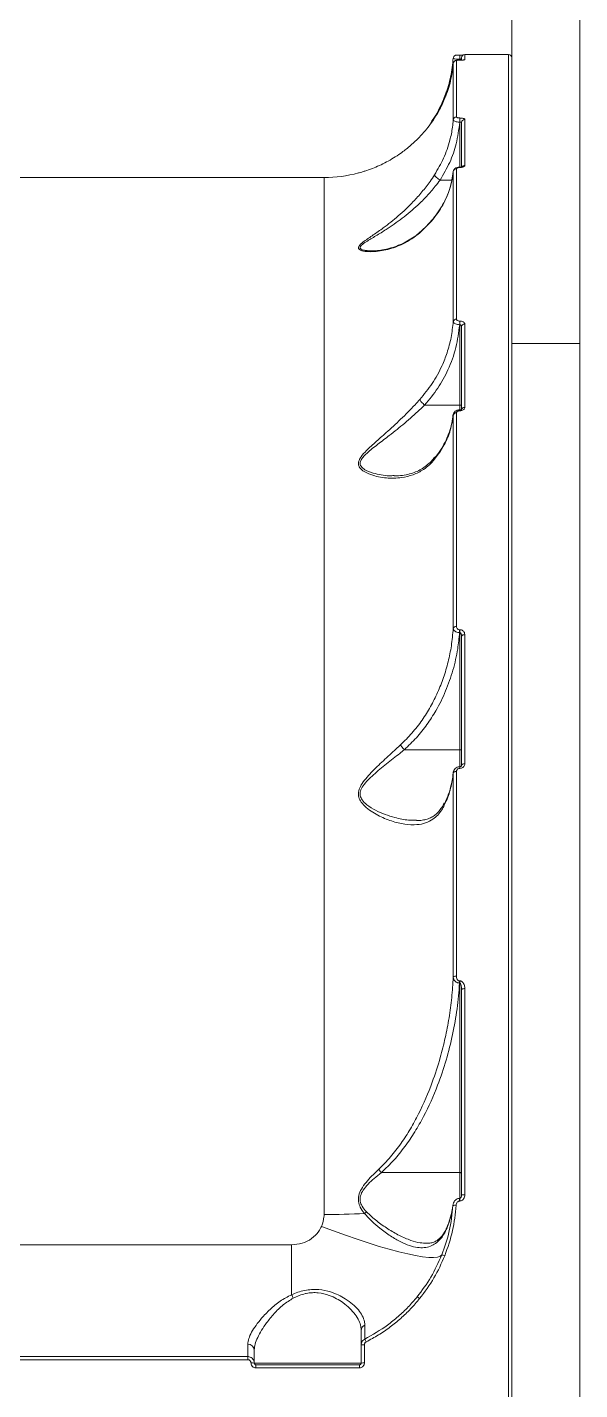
# Model space of a CAD drawing. Header units: millimetres. Extents: x -7735 to 7893, y -6545 to 6034.
# Drawn here: x -1657.8 to -1487.2, y 2708.9 to 3129.5 of the extents above; entities that cross this region are included whole.
import ezdxf

# ---------------------------------------------------------------- set-up
doc = ezdxf.new("R2010")
doc.units = ezdxf.units.MM
doc.layers.add('DIKOM_ОБЪЕКТ', color=7, linetype='Continuous')

msp = doc.modelspace()

# ---------------------------------------------------------------- linework, layer by layer
at = {"layer": 'DIKOM_ОБЪЕКТ', "color": 7, "linetype": 'Continuous', "lineweight": 15}
for p, q in [((-1508.19, 3031.903), (-1508.19, 3137.942)), ((-1487.19, 3031.903), (-1487.19, 3137.942)), ((-1526.247, 3100.939), (-1526.247, 3118.33)), ((-1525.25, 3119.253), (-1525.25, 3101.823)), ((-1524.19, 3119.367), (-1524.294, 3119.367)), ((-1524.294, 3119.367), (-1524.294, 3119.363)), ((-1524.19, 3119.363), (-1524.294, 3119.363)), ((-1524.223, 3119.622), (-1524.258, 3119.368)), ((-1524.19, 3120.957), (-1524.223, 3120.957)), ((-1524.223, 3119.622), (-1524.223, 3120.957)), ((-1524.19, 3119.622), (-1524.223, 3119.622)), ((-1524.19, 3119.622), (-1524.19, 3120.957)), ((-1524.19, 3119.368), (-1524.19, 3119.622)), ((-1524.19, 3119.367), (-1524.19, 3119.363)), ((-1523.69, 3119.547), (-1523.69, 3120.125)), ((-1509.19, 3121.125), (-1522.69, 3121.125)), ((-1522.69, 3121.125), (-1522.69, 3119.529)), ((-1509.19, 2702.128), (-1509.19, 3121.125)), ((-1524.245, 3101.52), (-1524.19, 3101.52)), ((-1524.245, 3100.236), (-1524.245, 3101.52)), ((-1524.19, 3100.236), (-1524.245, 3100.236)), ((-1524.19, 3100.236), (-1524.19, 3101.52)), ((-1524.19, 3086.319), (-1524.19, 3100.236)), ((-1522.69, 3101.063), (-1522.69, 3086.862)), ((-1523.69, 3086.494), (-1523.69, 3100.111)), ((-1526.247, 3038.69), (-1526.247, 3084.976)), ((-1525.25, 3085.824), (-1525.25, 3039.437)), ((-1524.19, 3086.319), (-1524.27, 3086.319)), ((-1524.27, 3086.319), (-1524.27, 3086.236)), ((-1524.19, 3086.236), (-1524.27, 3086.236)), ((-1524.19, 3086.319), (-1524.19, 3086.236)), ((-1566.14, 3083.125), (-1936.24, 3083.125)), ((-1566.14, 2762.973), (-1566.14, 3083.125)), ((-1530.305, 3082.355), (-1526.675, 3082.355)), ((-1551.505, 3060.543), (-1551.35, 3060.54)), ((-1524.27, 3038.827), (-1524.19, 3038.827)), ((-1524.27, 3037.697), (-1524.27, 3038.827)), ((-1524.19, 3037.697), (-1524.27, 3037.697)), ((-1524.19, 3037.697), (-1524.19, 3038.827)), ((-1524.19, 3012.896), (-1524.19, 3037.697)), ((-1523.69, 3011.426), (-1523.69, 3037.085)), ((-1522.69, 3037.887), (-1522.69, 3012.167)), ((-1487.19, 3031.903), (-1508.19, 3031.903)), ((-1508.19, 2370.347), (-1508.19, 3031.903)), ((-1487.19, 2370.347), (-1487.19, 3031.903)), ((-1535.078, 3012.896), (-1524.19, 3012.896)), ((-1524.19, 3011.424), (-1524.19, 3012.896)), ((-1526.247, 2943.961), (-1526.247, 3009.792)), ((-1525.25, 3010.475), (-1525.25, 2944.498)), ((-1524.19, 3011.416), (-1524.245, 3011.416)), ((-1524.245, 3011.416), (-1524.245, 3011.154)), ((-1524.19, 3011.154), (-1524.245, 3011.154)), ((-1524.19, 3011.416), (-1524.19, 3011.154)), ((-1524.294, 2943.532), (-1524.19, 2943.532)), ((-1524.294, 2942.632), (-1524.294, 2943.532)), ((-1524.19, 2942.632), (-1524.294, 2942.632)), ((-1524.19, 2942.632), (-1524.19, 2943.532)), ((-1524.19, 2906.478), (-1524.19, 2942.632)), ((-1523.69, 2901.669), (-1523.69, 2941.437)), ((-1522.69, 2942.011), (-1522.69, 2902.147)), ((-1541.35, 2906.478), (-1524.19, 2906.478)), ((-1524.19, 2901.272), (-1524.19, 2906.478)), ((-1526.247, 2836.281), (-1526.247, 2899.32)), ((-1525.25, 2899.758), (-1525.25, 2836.58)), ((-1524.19, 2901.256), (-1524.223, 2901.256)), ((-1524.223, 2901.255), (-1524.223, 2900.731)), ((-1524.19, 2900.731), (-1524.223, 2900.731)), ((-1524.19, 2901.255), (-1524.19, 2900.731)), ((-1537.787, 2884.728), (-1537.588, 2884.725)), ((-1524.312, 2835.106), (-1524.19, 2835.106)), ((-1524.312, 2834.467), (-1524.312, 2835.106)), ((-1524.19, 2834.467), (-1524.312, 2834.467)), ((-1524.19, 2834.467), (-1524.19, 2835.106)), ((-1524.19, 2775.937), (-1524.19, 2834.467)), ((-1523.69, 2768.938), (-1523.69, 2832.426)), ((-1522.69, 2832.739), (-1522.69, 2769.1)), ((-1548.438, 2775.937), (-1524.19, 2775.937)), ((-1524.19, 2767.963), (-1524.19, 2775.937)), ((-1524.19, 2767.987), (-1524.278, 2767.987)), ((-1524.278, 2767.987), (-1524.278, 2767.145)), ((-1524.19, 2767.987), (-1524.19, 2767.145)), ((-1526.366, 2765.912), (-1526.53, 2764.888)), ((-1524.19, 2767.145), (-1524.278, 2767.145)), ((-1926.19, 2753.628), (-1576.19, 2753.628)), ((-1576.19, 2753.628), (-1576.19, 2738.219)), ((-1589.69, 2719.125), (-1589.69, 2722.983)), ((-1554.69, 2717.125), (-1554.69, 2722.738)), ((-1553.69, 2722.79), (-1553.69, 2717.164)), ((-1672.69, 2719.125), (-1589.69, 2719.125)), ((-1589.69, 2718.166), (-1672.69, 2718.166)), ((-1589.69, 2719.125), (-1589.69, 2718.166)), ((-1587.69, 2721.176), (-1587.69, 2717.125)), ((-1587.69, 2717.125), (-1554.69, 2717.125)), ((-1587.19, 2716.625), (-1587.19, 2715.66)), ((-1587.19, 2716.625), (-1555.19, 2716.625)), ((-1555.19, 2715.66), (-1587.19, 2715.66)), ((-1555.19, 2716.625), (-1555.19, 2715.66))]:
    msp.add_line(p, q, dxfattribs=at)
at = {"layer": 'DIKOM_ОБЪЕКТ', "color": 7, "linetype": 'Continuous', "lineweight": 15, "flags": 128}
for points in [[(-1526.247, 3119.997), (-1526.216, 3120.182), (-1526.158, 3120.343)], [(-1523.69, 3012.733), (-1523.7, 3012.765), (-1523.728, 3012.795), (-1523.775, 3012.824), (-1523.837, 3012.848), (-1523.912, 3012.868), (-1523.999, 3012.883), (-1524.093, 3012.892), (-1524.19, 3012.896)], [(-1523.69, 2941.437), (-1523.671, 2941.549), (-1523.614, 2941.657), (-1523.522, 2941.756), (-1523.397, 2941.843), (-1523.246, 2941.914), (-1523.073, 2941.967), (-1522.885, 2941.999), (-1522.69, 2942.011)], [(-1523.69, 2906.316), (-1523.7, 2906.347), (-1523.728, 2906.378), (-1523.775, 2906.406), (-1523.837, 2906.43), (-1523.912, 2906.45), (-1523.999, 2906.465), (-1524.093, 2906.475), (-1524.19, 2906.478)], [(-1526.247, 2899.32), (-1526.216, 2899.407), (-1526.152, 2899.49), (-1526.055, 2899.566), (-1525.931, 2899.632), (-1525.783, 2899.686), (-1525.616, 2899.726), (-1525.436, 2899.75), (-1525.25, 2899.758)], [(-1523.69, 2901.669), (-1523.671, 2901.762), (-1523.614, 2901.852), (-1523.522, 2901.934), (-1523.397, 2902.007), (-1523.246, 2902.066), (-1523.073, 2902.111), (-1522.885, 2902.138), (-1522.69, 2902.147)], [(-1523.69, 2832.426), (-1523.671, 2832.487), (-1523.614, 2832.546), (-1523.522, 2832.6), (-1523.397, 2832.648), (-1523.246, 2832.687), (-1523.073, 2832.715), (-1522.885, 2832.733), (-1522.69, 2832.739)], [(-1523.69, 2775.775), (-1523.7, 2775.807), (-1523.728, 2775.837), (-1523.775, 2775.865), (-1523.837, 2775.89), (-1523.912, 2775.91), (-1523.999, 2775.925), (-1524.093, 2775.934), (-1524.19, 2775.937)], [(-1529.797, 2750.509), (-1530.274, 2750.095), (-1531.113, 2749.831), (-1532.306, 2749.722), (-1533.839, 2749.767), (-1535.7, 2749.968), (-1537.868, 2750.32), (-1540.323, 2750.822), (-1543.04, 2751.468), (-1545.993, 2752.252), (-1549.153, 2753.166), (-1552.487, 2754.201), (-1555.964, 2755.347), (-1559.549, 2756.592), (-1563.206, 2757.925), (-1566.9, 2759.331)]]:
    msp.add_lwpolyline(points, dxfattribs=at)
at = {"layer": 'DIKOM_ОБЪЕКТ', "color": 7, "linetype": 'Continuous', "lineweight": 15}
for centre, radius, start, end in [((-1525.252, 3118.255), 0.998, 89.87779, 175.67056), ((-1522.69, 3120.125), 1, 90, 180), ((-1522.692, 3118.534), 0.995, 89.90733, 114.64265), ((-1509.19, 3120.125), 1, 0, 90), ((-1525.27, 3100.841), 0.982, 88.83616, 174.28963), ((-1522.714, 3100.087), 0.977, 88.62219, 178.57254), ((-1566.14, 3123.125), 40, 270, 285.35913), ((-1525.287, 3084.857), 0.968, 87.84167, 172.95814), ((-1522.702, 3085.833), 1.029, 89.362, 141.58933), ((-1525.329, 3038.503), 0.937, 85.13949, 168.49064), ((-1522.779, 3036.974), 0.918, 84.41543, 173.02735), ((-1522.803, 3011.274), 0.9, 82.78626, 170.25316), ((-1525.353, 3009.556), 0.925, 83.58667, 165.19169), ((-1525.4, 2943.582), 0.928, 80.70103, 155.89231), ((-1525.453, 2835.442), 1.156, 79.90834, 133.44239), ((-1522.934, 2767.437), 1.681, 81.65792, 116.73248), ((-1549.478, 2758.848), 6.107, 125.66319, 133.25102), ((-1525.702, 2763.897), 1.969, 79.90043, 109.27577), ((-1566.017, 2999.34), 236.367, 269.97012, 272.99609), ((-1529.952, 2748.139), 2.375, 62.88008, 86.25483), ((-1582.562, 2734.262), 7.5, 22.84344, 31.84387), ((-1539.047, 2734.412), 3.557, 47.22217, 62.54479), ((-1552.93, 2727.171), 1.761, 111.13621, 178.16732), ((-1589.598, 2721.074), 1.911, 3.04448, 92.75244), ((-1553.937, 2717.853), 4.943, 87.13407, 98.76173), ((-1561.835, 2719.54), 9.629, 25.4876, 31.15762), ((-1588.44, 2710.586), 6.582, 83.4559, 92.17458), ((-1553.94, 2710.583), 6.586, 87.8268, 96.54219)]:
    msp.add_arc(centre, radius, start, end, dxfattribs=at)
for points, knots in [([(-1526.247, 3118.33), (-1526.471, 3116.543), (-1526.921, 3112.945), (-1528.545, 3108.041), (-1530.953, 3103), (-1533.745, 3098.858), (-1536.929, 3095.296), (-1539.579, 3092.792), (-1541.57, 3091.303), (-1542.533, 3090.583)], [0, 0, 0, 0, 0.1738752, 0.3501401, 0.488062, 0.6922772, 0.7971155, 0.9019412, 1, 1, 1, 1]), ([(-1529.006, 3107.88), (-1528.879, 3108.211), (-1528.082, 3110.29), (-1526.896, 3114.301), (-1526.466, 3118.074), (-1526.247, 3119.997)], [0, 0, 0, 0, 0.0849855, 0.5334652, 1, 1, 1, 1]), ([(-1524.223, 3119.622), (-1524.324, 3119.625), (-1524.659, 3119.637), (-1525.222, 3119.683), (-1525.79, 3119.771), (-1526.18, 3119.883), (-1526.225, 3119.959), (-1526.247, 3119.997)], [0, 0, 0, 0, 0.0942755, 0.312276, 0.541191, 0.7713998, 1, 1, 1, 1]), ([(-1524.294, 3119.366), (-1524.309, 3119.367), (-1524.453, 3119.368), (-1524.73, 3119.359), (-1525.098, 3119.332), (-1525.356, 3119.294), (-1525.639, 3119.205), (-1525.903, 3119.046), (-1526.118, 3118.786), (-1526.239, 3118.531), (-1526.234, 3118.369), (-1526.233, 3118.328)], [0, 0, 0, 0, 0.016965, 0.1537183, 0.2948182, 0.484061, 0.5892654, 0.7106141, 0.8262558, 0.9555387, 1, 1, 1, 1]), ([(-1524.223, 3120.957), (-1524.332, 3120.956), (-1524.568, 3120.956), (-1524.901, 3120.95), (-1525.141, 3120.942), (-1525.282, 3120.932), (-1525.39, 3120.92), (-1525.534, 3120.89), (-1525.736, 3120.811), (-1525.982, 3120.641), (-1526.096, 3120.448), (-1526.158, 3120.344)], [0, 0, 0, 0, 0.1257473, 0.2730498, 0.436192, 0.5414556, 0.6054854, 0.6582708, 0.7411073, 0.8601443, 1, 1, 1, 1]), ([(-1524.294, 3119.363), (-1524.388, 3119.362), (-1524.577, 3119.36), (-1524.829, 3119.346), (-1525.039, 3119.325), (-1525.196, 3119.296), (-1525.247, 3119.27), (-1525.25, 3119.255), (-1525.25, 3119.253)], [0, 0, 0, 0, 0.1673533, 0.334497, 0.5091246, 0.7130774, 0.9577344, 1, 1, 1, 1]), ([(-1523.065, 3119.436), (-1523.066, 3119.436), (-1523.067, 3119.435), (-1523.162, 3119.418), (-1523.376, 3119.395), (-1523.721, 3119.374), (-1524.063, 3119.365), (-1524.249, 3119.368), (-1524.31, 3119.369)], [0, 0, 0, 0, 0.0742059, 0.226483, 0.4434386, 0.6948724, 0.9008903, 1, 1, 1, 1]), ([(-1523.161, 3120.97), (-1523.27, 3120.967), (-1523.506, 3120.961), (-1523.911, 3120.957), (-1524.165, 3120.957), (-1524.242, 3120.958)], [0, 0, 0, 0, 0.3735719, 0.8105687, 1, 1, 1, 1]), ([(-1523.69, 3119.999), (-1523.696, 3119.955), (-1523.708, 3119.869), (-1523.799, 3119.754), (-1523.923, 3119.673), (-1524.039, 3119.638), (-1524.121, 3119.624), (-1524.165, 3119.623), (-1524.19, 3119.622)], [0, 0, 0, 0, 0.2684912, 0.52283, 0.7426258, 0.8691445, 0.9243024, 1, 1, 1, 1]), ([(-1522.69, 3119.529), (-1522.691, 3119.526), (-1522.695, 3119.504), (-1522.778, 3119.465), (-1523.031, 3119.42), (-1523.363, 3119.389), (-1523.754, 3119.367), (-1524.045, 3119.364), (-1524.19, 3119.363)], [0, 0, 0, 0, 0.0392182, 0.2872296, 0.4952047, 0.6709971, 0.8353296, 1, 1, 1, 1]), ([(-1533.224, 3099.998), (-1532.688, 3100.799), (-1531.53, 3102.531), (-1530.115, 3105.225), (-1529.352, 3107.051), (-1529.006, 3107.88)], [0, 0, 0, 0, 0.3196841, 0.6909418, 1, 1, 1, 1]), ([(-1529.006, 3107.88), (-1529.009, 3107.872), (-1529.036, 3107.804), (-1529.036, 3107.691), (-1528.919, 3107.56), (-1528.883, 3107.521)], [0, 0, 0, 0, 0.0898843, 0.7255911, 1, 1, 1, 1]), ([(-1532.015, 3084.006), (-1531.037, 3085.674), (-1529.057, 3089.051), (-1527.357, 3094.066), (-1526.524, 3098.074), (-1526.319, 3100.195), (-1526.247, 3100.939)], [0, 0, 0, 0, 0.31819172, 0.64396519, 0.87525531, 1, 1, 1, 1]), ([(-1524.245, 3100.236), (-1524.537, 3097.981), (-1525.086, 3093.74), (-1527.196, 3087.699), (-1529.261, 3084.15), (-1530.305, 3082.355)], [0, 0, 0, 0, 0.359331, 0.675899, 1, 1, 1, 1]), ([(-1524.245, 3100.236), (-1524.394, 3100.244), (-1524.768, 3100.265), (-1525.332, 3100.361), (-1525.838, 3100.521), (-1526.182, 3100.723), (-1526.226, 3100.867), (-1526.247, 3100.939)], [0, 0, 0, 0, 0.14237232, 0.35728123, 0.57168026, 0.78573163, 1, 1, 1, 1]), ([(-1525.25, 3101.823), (-1525.239, 3101.789), (-1525.217, 3101.721), (-1525.044, 3101.631), (-1524.79, 3101.562), (-1524.507, 3101.526), (-1524.32, 3101.522), (-1524.245, 3101.52)], [0, 0, 0, 0, 0.2142712, 0.4284669, 0.6429144, 0.8577281, 1, 1, 1, 1]), ([(-1524.19, 3101.52), (-1524.08, 3101.518), (-1523.801, 3101.513), (-1523.379, 3101.458), (-1522.999, 3101.355), (-1522.74, 3101.218), (-1522.707, 3101.115), (-1522.69, 3101.063)], [0, 0, 0, 0, 0.1407648, 0.3552738, 0.570034, 0.7849516, 1, 1, 1, 1]), ([(-1523.69, 3100.111), (-1523.696, 3100.125), (-1523.707, 3100.154), (-1523.793, 3100.192), (-1523.92, 3100.22), (-1524.061, 3100.234), (-1524.153, 3100.236), (-1524.19, 3100.236)], [0, 0, 0, 0, 0.2150626, 0.4300939, 0.644794, 0.8592903, 1, 1, 1, 1]), ([(-1542.533, 3090.583), (-1543.968, 3089.649), (-1546.874, 3087.76), (-1550.652, 3086.114), (-1553.213, 3085.225), (-1554.558, 3084.821), (-1555.369, 3084.6), (-1555.487, 3084.569), (-1555.545, 3084.554)], [0, 0, 0, 0, 0.28453456, 0.57599239, 0.74467987, 0.83010677, 0.91801737, 1, 1, 1, 1]), ([(-1536.559, 3066.093), (-1537.388, 3065.43), (-1539.061, 3064.093), (-1542.361, 3062.265), (-1546.474, 3060.776), (-1550.518, 3060.186), (-1553.185, 3060.268), (-1554.528, 3060.528), (-1555.357, 3060.882), (-1555.675, 3061.463), (-1555.138, 3062.355), (-1553.533, 3063.642), (-1550.955, 3065.385), (-1547.364, 3067.904), (-1543.941, 3070.598), (-1540.861, 3073.386), (-1538.403, 3075.839), (-1535.876, 3078.681), (-1533.676, 3081.514), (-1532.476, 3083.315), (-1532.015, 3084.006)], [0, 0, 0, 0, 0.0563561, 0.1136146, 0.2103733, 0.3099857, 0.3619814, 0.3883035, 0.4153404, 0.44574, 0.4741013, 0.5167993, 0.5802346, 0.6452968, 0.7405619, 0.7897134, 0.8388474, 0.8993629, 0.9613626, 1, 1, 1, 1]), ([(-1526.247, 3084.976), (-1526.518, 3083.231), (-1527.068, 3079.695), (-1529.293, 3074.727), (-1532.375, 3070.085), (-1535.153, 3067.435), (-1536.559, 3066.093)], [0, 0, 0, 0, 0.25360749, 0.51397892, 0.75397389, 1, 1, 1, 1]), ([(-1532.015, 3084.006), (-1532.015, 3083.993), (-1532.015, 3083.941), (-1531.97, 3083.791), (-1531.785, 3083.509), (-1531.397, 3083.119), (-1530.887, 3082.711), (-1530.503, 3082.475), (-1530.312, 3082.357)], [0, 0, 0, 0, 0.0380938, 0.1491983, 0.3619293, 0.5746197, 0.7873033, 1, 1, 1, 1]), ([(-1526.278, 3085.021), (-1526.327, 3084.478), (-1526.458, 3083.016), (-1526.776, 3081.44), (-1527.125, 3080.427), (-1527.165, 3080.31)], [0, 0, 0, 0, 0.34289465, 0.92442007, 1, 1, 1, 1]), ([(-1524.27, 3086.314), (-1524.311, 3086.315), (-1524.578, 3086.324), (-1525.112, 3086.234), (-1525.684, 3085.994), (-1526.07, 3085.582), (-1526.241, 3085.227), (-1526.231, 3085.016), (-1526.228, 3084.958)], [0, 0, 0, 0, 0.0432835, 0.2847877, 0.5764443, 0.7634057, 0.9348988, 1, 1, 1, 1]), ([(-1524.27, 3086.236), (-1524.377, 3086.231), (-1524.592, 3086.223), (-1524.879, 3086.157), (-1525.099, 3086.059), (-1525.229, 3085.942), (-1525.243, 3085.861), (-1525.25, 3085.824)], [0, 0, 0, 0, 0.2039496, 0.4079606, 0.6135222, 0.8265497, 1, 1, 1, 1]), ([(-1522.69, 3086.862), (-1522.701, 3086.807), (-1522.724, 3086.683), (-1522.927, 3086.506), (-1523.266, 3086.356), (-1523.702, 3086.255), (-1524.027, 3086.242), (-1524.19, 3086.236)], [0, 0, 0, 0, 0.1741905, 0.3895799, 0.5958297, 0.7978687, 1, 1, 1, 1]), ([(-1523.474, 3086.444), (-1523.474, 3086.445), (-1523.465, 3086.451), (-1523.503, 3086.427), (-1523.598, 3086.393), (-1523.774, 3086.35), (-1523.985, 3086.322), (-1524.131, 3086.322), (-1524.19, 3086.322)], [0, 0, 0, 0, 0.0116066, 0.1901222, 0.3680811, 0.5947714, 0.8345828, 1, 1, 1, 1]), ([(-1530.312, 3082.357), (-1530.312, 3082.356), (-1530.779, 3081.703), (-1532.067, 3080.03), (-1534.359, 3077.385), (-1537.746, 3074.007), (-1541.973, 3070.483), (-1546.354, 3067.424), (-1550.175, 3065.111), (-1552.841, 3063.521), (-1554.569, 3062.343), (-1555.116, 3061.578), (-1554.949, 3061.209), (-1554.564, 3060.926), (-1553.938, 3060.709), (-1552.838, 3060.531), (-1551.968, 3060.539), (-1551.505, 3060.543)], [0, 0, 0, 0, 0.0000495, 0.0581856, 0.1514852, 0.2449117, 0.3930468, 0.5413915, 0.6385888, 0.735395, 0.7971404, 0.8365736, 0.869715, 0.878804, 0.9172687, 0.9559979, 1, 1, 1, 1]), ([(-1527.165, 3080.31), (-1527.412, 3079.526), (-1527.943, 3077.842), (-1529.13, 3075.333), (-1530.628, 3072.806), (-1532.413, 3070.405), (-1534.323, 3068.242), (-1535.758, 3066.953), (-1536.413, 3066.365)], [0, 0, 0, 0, 0.1546616, 0.3322635, 0.5085733, 0.6823023, 0.8550995, 1, 1, 1, 1]), ([(-1530.305, 3082.355), (-1530.306, 3082.355), (-1530.309, 3082.355), (-1530.311, 3082.356), (-1530.312, 3082.357)], [0, 0, 0, 0, 0.6071986, 1, 1, 1, 1]), ([(-1536.428, 3066.371), (-1536.589, 3066.222), (-1537.351, 3065.517), (-1538.837, 3064.467), (-1540.906, 3063.212), (-1543.155, 3062.168), (-1545.569, 3061.335), (-1547.935, 3060.791), (-1549.967, 3060.519), (-1551.044, 3060.513), (-1551.513, 3060.51)], [0, 0, 0, 0, 0.0350926, 0.1658672, 0.3047114, 0.4517852, 0.6064003, 0.7696322, 0.8998157, 1, 1, 1, 1]), ([(-1536.559, 3066.093), (-1536.544, 3066.134), (-1536.509, 3066.237), (-1536.437, 3066.305), (-1536.394, 3066.346)], [0, 0, 0, 0, 0.3980059, 1, 1, 1, 1]), ([(-1536.559, 3014.615), (-1535.236, 3016.218), (-1532.559, 3019.462), (-1529.898, 3024.407), (-1528.024, 3029.207), (-1526.787, 3033.768), (-1526.428, 3037.042), (-1526.247, 3038.69)], [0, 0, 0, 0, 0.2308631, 0.4671732, 0.6265689, 0.8119919, 1, 1, 1, 1]), ([(-1524.27, 3037.697), (-1524.575, 3035.341), (-1525.195, 3030.562), (-1527.61, 3023.984), (-1530.849, 3017.972), (-1533.657, 3014.601), (-1535.078, 3012.896)], [0, 0, 0, 0, 0.2606913, 0.528702, 0.7616258, 1, 1, 1, 1]), ([(-1524.27, 3037.697), (-1524.387, 3037.704), (-1524.723, 3037.724), (-1525.266, 3037.839), (-1525.798, 3038.063), (-1526.17, 3038.362), (-1526.222, 3038.581), (-1526.247, 3038.69)], [0, 0, 0, 0, 0.1131564, 0.3259447, 0.5479842, 0.7754509, 1, 1, 1, 1]), ([(-1525.25, 3039.437), (-1525.239, 3039.365), (-1525.216, 3039.223), (-1525.034, 3039.034), (-1524.769, 3038.897), (-1524.497, 3038.835), (-1524.328, 3038.829), (-1524.27, 3038.827)], [0, 0, 0, 0, 0.228828, 0.4578542, 0.6785462, 0.8883731, 1, 1, 1, 1]), ([(-1524.19, 3038.827), (-1524.103, 3038.824), (-1523.846, 3038.816), (-1523.429, 3038.719), (-1523.022, 3038.507), (-1522.744, 3038.217), (-1522.708, 3037.997), (-1522.69, 3037.887)], [0, 0, 0, 0, 0.1082663, 0.3204235, 0.5430369, 0.7715606, 1, 1, 1, 1]), ([(-1523.69, 3037.085), (-1523.696, 3037.156), (-1523.707, 3037.295), (-1523.796, 3037.481), (-1523.92, 3037.612), (-1524.033, 3037.669), (-1524.118, 3037.692), (-1524.161, 3037.695), (-1524.19, 3037.697)], [0, 0, 0, 0, 0.2553522, 0.4989326, 0.7167616, 0.8616444, 0.9070616, 1, 1, 1, 1]), ([(-1532.015, 2996.161), (-1532.542, 2995.564), (-1533.607, 2994.359), (-1535.804, 2992.677), (-1538.652, 2991.248), (-1542.511, 2990.314), (-1546.137, 2990.245), (-1549.331, 2990.705), (-1551.818, 2991.388), (-1553.968, 2992.364), (-1555.106, 2993.442), (-1555.531, 2994.357), (-1555.613, 2995.222), (-1554.994, 2996.702), (-1553.238, 2998.751), (-1550.387, 3001.338), (-1546.625, 3004.65), (-1542.422, 3008.511), (-1538.939, 3012.009), (-1537.055, 3014.071), (-1536.559, 3014.615)], [0, 0, 0, 0, 0.044062, 0.0889556, 0.1624851, 0.2382041, 0.3352442, 0.3852633, 0.4352595, 0.4935518, 0.5321347, 0.5402089, 0.5665588, 0.5927392, 0.6382715, 0.7075999, 0.7787228, 0.8710032, 0.9660339, 1, 1, 1, 1]), ([(-1535.08, 3012.896), (-1535.081, 3012.896), (-1535.59, 3012.387), (-1537.578, 3010.51), (-1541.213, 3007.294), (-1545.582, 3003.774), (-1549.578, 3000.783), (-1552.527, 2998.442), (-1554.415, 2996.584), (-1555.084, 2995.247), (-1555.012, 2994.569), (-1554.841, 2994.18), (-1554.547, 2993.647), (-1553.321, 2992.693), (-1550.312, 2991.619), (-1547.162, 2990.966), (-1544.986, 2991.107), (-1544.477, 2991.14)], [0, 0, 0, 0, 0.0000233, 0.0498762, 0.1877789, 0.3258956, 0.4282614, 0.5302584, 0.5938298, 0.6289798, 0.6634481, 0.6639063, 0.6747489, 0.7279246, 0.8113267, 0.9558374, 1, 1, 1, 1]), ([(-1536.559, 3014.615), (-1536.544, 3014.578), (-1536.501, 3014.471), (-1536.35, 3014.213), (-1536.044, 3013.817), (-1535.591, 3013.335), (-1535.251, 3013.042), (-1535.08, 3012.896)], [0, 0, 0, 0, 0.0873174, 0.2536029, 0.5023832, 0.7512197, 1, 1, 1, 1]), ([(-1535.078, 3012.896), (-1535.078, 3012.896), (-1535.079, 3012.896), (-1535.08, 3012.896), (-1535.08, 3012.896), (-1535.08, 3012.896)], [0, 0, 0, 0, 0.4817098, 0.8690916, 1, 1, 1, 1]), ([(-1522.69, 3012.167), (-1522.707, 3012.053), (-1522.74, 3011.826), (-1522.999, 3011.522), (-1523.379, 3011.293), (-1523.801, 3011.171), (-1524.08, 3011.159), (-1524.19, 3011.154)], [0, 0, 0, 0, 0.21501191, 0.4299578, 0.64470301, 0.85922632, 1, 1, 1, 1]), ([(-1526.247, 3009.792), (-1526.489, 3008.237), (-1526.979, 3005.087), (-1528.708, 3001.088), (-1530.496, 2998.129), (-1531.595, 2996.706), (-1532.015, 2996.161)], [0, 0, 0, 0, 0.3247098, 0.6574787, 0.8690016, 1, 1, 1, 1]), ([(-1526.343, 3009.803), (-1526.377, 3009.401), (-1526.484, 3008.112), (-1527, 3005.953), (-1527.872, 3003.352), (-1529.073, 3000.823), (-1530.403, 2998.579), (-1531.461, 2997.237), (-1531.91, 2996.666)], [0, 0, 0, 0, 0.0873065, 0.2802045, 0.473501, 0.6663155, 0.8580741, 1, 1, 1, 1]), ([(-1524.244, 3011.416), (-1524.245, 3011.416), (-1524.503, 3011.416), (-1525.01, 3011.336), (-1525.64, 3011.007), (-1526.053, 3010.532), (-1526.254, 3010.084), (-1526.229, 3009.821), (-1526.222, 3009.748)], [0, 0, 0, 0, 0.0003597, 0.259957, 0.5046309, 0.7217267, 0.9226252, 1, 1, 1, 1]), ([(-1524.245, 3011.154), (-1524.32, 3011.151), (-1524.507, 3011.142), (-1524.79, 3011.06), (-1525.044, 3010.907), (-1525.217, 3010.704), (-1525.239, 3010.551), (-1525.25, 3010.475)], [0, 0, 0, 0, 0.1422635, 0.3571029, 0.5715701, 0.7856711, 1, 1, 1, 1]), ([(-1523.655, 3011.567), (-1523.655, 3011.567), (-1523.654, 3011.566), (-1523.72, 3011.518), (-1523.836, 3011.467), (-1524, 3011.424), (-1524.128, 3011.419), (-1524.191, 3011.417)], [0, 0, 0, 0, 0.18899, 0.3907612, 0.5814738, 0.7925202, 1, 1, 1, 1]), ([(-1531.993, 2996.772), (-1532.129, 2996.591), (-1532.688, 2995.855), (-1533.792, 2994.78), (-1535.312, 2993.555), (-1536.976, 2992.578), (-1538.811, 2991.854), (-1540.872, 2991.335), (-1542.771, 2991.06), (-1544.011, 2991.073), (-1544.465, 2991.078)], [0, 0, 0, 0, 0.0419864, 0.1713812, 0.3065148, 0.4458247, 0.5884239, 0.7372943, 0.9039281, 1, 1, 1, 1]), ([(-1532.015, 2996.161), (-1532.015, 2996.187), (-1532.014, 2996.289), (-1531.989, 2996.466), (-1531.899, 2996.569), (-1531.851, 2996.622)], [0, 0, 0, 0, 0.1412325, 0.5534586, 1, 1, 1, 1]), ([(-1525.25, 2944.498), (-1525.234, 2944.359), (-1525.206, 2944.113), (-1525.001, 2943.816), (-1524.744, 2943.624), (-1524.494, 2943.54), (-1524.34, 2943.534), (-1524.294, 2943.532)], [0, 0, 0, 0, 0.30255941, 0.53466966, 0.72540814, 0.91709463, 1, 1, 1, 1]), ([(-1542.533, 2907.982), (-1541.327, 2909.169), (-1538.9, 2911.56), (-1535.851, 2915.556), (-1533.209, 2919.768), (-1531.01, 2924.156), (-1529.186, 2928.775), (-1527.775, 2933.573), (-1526.718, 2938.657), (-1526.409, 2942.145), (-1526.247, 2943.961)], [0, 0, 0, 0, 0.1236823, 0.2488928, 0.3689533, 0.4907437, 0.6125427, 0.7380527, 0.8635673, 1, 1, 1, 1]), ([(-1524.294, 2942.632), (-1524.458, 2940.974), (-1524.845, 2937.071), (-1526.231, 2931.016), (-1528.478, 2924.584), (-1531.243, 2918.993), (-1534.334, 2914.204), (-1537.537, 2910.128), (-1540.082, 2907.695), (-1541.354, 2906.479)], [0, 0, 0, 0, 0.1234095, 0.2903386, 0.4577874, 0.6246115, 0.7465471, 0.8732922, 1, 1, 1, 1]), ([(-1524.294, 2942.632), (-1524.386, 2942.638), (-1524.692, 2942.657), (-1525.184, 2942.779), (-1525.709, 2943.044), (-1526.097, 2943.418), (-1526.234, 2943.748), (-1526.245, 2943.931), (-1526.247, 2943.961)], [0, 0, 0, 0, 0.08921581, 0.2936539, 0.48959406, 0.71637355, 0.95457606, 1, 1, 1, 1]), ([(-1524.19, 2943.532), (-1524.12, 2943.529), (-1523.878, 2943.519), (-1523.483, 2943.383), (-1523.074, 2943.07), (-1522.758, 2942.602), (-1522.714, 2942.22), (-1522.69, 2942.011)], [0, 0, 0, 0, 0.0796252, 0.2757045, 0.4707872, 0.7105425, 1, 1, 1, 1]), ([(-1523.69, 2941.437), (-1523.698, 2941.599), (-1523.711, 2941.885), (-1523.809, 2942.244), (-1523.923, 2942.465), (-1524.03, 2942.575), (-1524.11, 2942.624), (-1524.167, 2942.63), (-1524.19, 2942.632)], [0, 0, 0, 0, 0.3508939, 0.618233, 0.8028953, 0.8793382, 0.9492381, 1, 1, 1, 1]), ([(-1529.006, 2889.323), (-1529.25, 2888.857), (-1529.841, 2887.729), (-1530.999, 2886.26), (-1532.66, 2884.831), (-1534.8, 2883.786), (-1537.715, 2883.208), (-1541.253, 2883.365), (-1545.356, 2884.374), (-1548.881, 2885.863), (-1551.654, 2887.473), (-1553.532, 2888.922), (-1554.914, 2890.487), (-1555.602, 2892.153), (-1555.53, 2893.89), (-1554.682, 2895.737), (-1553.304, 2897.583), (-1551.014, 2900.088), (-1547.813, 2903.135), (-1544.732, 2905.965), (-1542.981, 2907.57), (-1542.533, 2907.982)], [0, 0, 0, 0, 0.0311468, 0.0753836, 0.1207355, 0.1821157, 0.2453869, 0.3302596, 0.4176089, 0.5065778, 0.552381, 0.5980995, 0.6383967, 0.6670936, 0.6962058, 0.728671, 0.7668106, 0.8059868, 0.8877648, 0.9712461, 1, 1, 1, 1]), ([(-1541.354, 2906.479), (-1541.508, 2906.641), (-1541.816, 2906.965), (-1542.191, 2907.444), (-1542.417, 2907.779), (-1542.506, 2907.934), (-1542.533, 2907.982)], [0, 0, 0, 0, 0.3252488, 0.6505542, 0.8925831, 1, 1, 1, 1]), ([(-1541.35, 2906.478), (-1541.822, 2906.104), (-1543.638, 2904.66), (-1546.878, 2902.133), (-1550.197, 2899.384), (-1552.642, 2897.139), (-1554.077, 2895.496), (-1554.951, 2893.907), (-1555.05, 2892.835), (-1554.892, 2891.895), (-1554.335, 2890.761), (-1552.675, 2889.219), (-1550.248, 2887.704), (-1547.289, 2886.441), (-1543.849, 2885.403), (-1540.634, 2884.674), (-1538.539, 2884.713), (-1537.787, 2884.728)], [0, 0, 0, 0, 0.04106136, 0.15829092, 0.27542138, 0.32878948, 0.3818864, 0.42455567, 0.45580198, 0.46196708, 0.49937531, 0.55387182, 0.6383783, 0.72344697, 0.80839589, 0.93118203, 1, 1, 1, 1]), ([(-1541.354, 2906.479), (-1541.353, 2906.479), (-1541.353, 2906.478), (-1541.352, 2906.478), (-1541.351, 2906.478), (-1541.35, 2906.478)], [0, 0, 0, 0, 0.2737146, 0.6658096, 1, 1, 1, 1]), ([(-1526.247, 2899.32), (-1526.466, 2897.734), (-1526.896, 2894.622), (-1528.082, 2891.312), (-1528.879, 2889.597), (-1529.006, 2889.323)], [0, 0, 0, 0, 0.4665344, 0.9150095, 1, 1, 1, 1]), ([(-1526.255, 2899.437), (-1526.259, 2899.354), (-1526.3, 2898.316), (-1526.67, 2896.336), (-1527.411, 2893.527), (-1528.195, 2891.363), (-1528.818, 2890.17), (-1528.976, 2889.868)], [0, 0, 0, 0, 0.0255806, 0.3177059, 0.6098645, 0.901194, 1, 1, 1, 1]), ([(-1524.223, 2901.242), (-1524.268, 2901.246), (-1524.554, 2901.271), (-1525.087, 2901.105), (-1525.716, 2900.69), (-1526.12, 2900.058), (-1526.296, 2899.544), (-1526.248, 2899.291), (-1526.247, 2899.285)], [0, 0, 0, 0, 0.04194118, 0.27180445, 0.50732857, 0.74857798, 0.99448271, 1, 1, 1, 1]), ([(-1524.223, 2900.731), (-1524.332, 2900.721), (-1524.549, 2900.701), (-1524.842, 2900.551), (-1525.075, 2900.327), (-1525.224, 2900.05), (-1525.242, 2899.851), (-1525.25, 2899.758)], [0, 0, 0, 0, 0.1951336, 0.3900569, 0.5932309, 0.811113, 1, 1, 1, 1]), ([(-1523.708, 2901.64), (-1523.711, 2901.592), (-1523.715, 2901.506), (-1523.821, 2901.381), (-1523.952, 2901.3), (-1524.084, 2901.261), (-1524.203, 2901.251), (-1524.272, 2901.262), (-1524.301, 2901.266)], [0, 0, 0, 0, 0.3052328, 0.5392122, 0.6956928, 0.815735, 0.9217093, 1, 1, 1, 1]), ([(-1522.69, 2902.147), (-1522.702, 2902.012), (-1522.728, 2901.723), (-1522.941, 2901.321), (-1523.28, 2900.993), (-1523.709, 2900.773), (-1524.03, 2900.745), (-1524.19, 2900.731)], [0, 0, 0, 0, 0.1890367, 0.4045061, 0.60686, 0.8033853, 1, 1, 1, 1]), ([(-1529.064, 2889.981), (-1529.106, 2889.889), (-1529.396, 2889.252), (-1530.037, 2888.273), (-1530.989, 2887.075), (-1532.068, 2886.127), (-1533.243, 2885.427), (-1534.66, 2884.95), (-1536.119, 2884.652), (-1537.142, 2884.632), (-1537.608, 2884.623)], [0, 0, 0, 0, 0.0226502, 0.1554027, 0.2918219, 0.4318019, 0.575808, 0.7272768, 0.8756554, 1, 1, 1, 1]), ([(-1529.006, 2889.323), (-1529.009, 2889.343), (-1529.036, 2889.504), (-1529.044, 2889.699), (-1528.95, 2889.822), (-1528.934, 2889.843)], [0, 0, 0, 0, 0.1051023, 0.8488685, 1, 1, 1, 1]), ([(-1549.287, 2776.937), (-1548.033, 2778.188), (-1545.512, 2780.704), (-1542.309, 2784.942), (-1539.442, 2789.389), (-1536.061, 2795.605), (-1532.908, 2802.959), (-1530.353, 2810.877), (-1528.68, 2817.526), (-1527.501, 2823.705), (-1526.643, 2829.961), (-1526.379, 2834.174), (-1526.247, 2836.281)], [0, 0, 0, 0, 0.0803035, 0.1615649, 0.2421425, 0.3227385, 0.4866059, 0.6103987, 0.7072105, 0.8040254, 0.9020138, 1, 1, 1, 1]), ([(-1524.312, 2834.467), (-1524.436, 2834.477), (-1524.707, 2834.498), (-1525.141, 2834.641), (-1525.58, 2834.906), (-1525.996, 2835.356), (-1526.21, 2835.841), (-1526.239, 2836.178), (-1526.247, 2836.281)], [0, 0, 0, 0, 0.1132661, 0.247096, 0.4203984, 0.6073546, 0.8800834, 1, 1, 1, 1]), ([(-1525.25, 2836.58), (-1525.226, 2836.303), (-1525.192, 2835.905), (-1524.948, 2835.457), (-1524.734, 2835.239), (-1524.513, 2835.123), (-1524.374, 2835.111), (-1524.312, 2835.106)], [0, 0, 0, 0, 0.4370905, 0.6288399, 0.7908393, 0.9060718, 1, 1, 1, 1]), ([(-1524.312, 2834.467), (-1524.526, 2831.809), (-1524.953, 2826.492), (-1526.365, 2818.542), (-1528.34, 2810.646), (-1531.219, 2802.109), (-1534.527, 2794.712), (-1538.067, 2788.476), (-1541.096, 2783.984), (-1544.478, 2779.715), (-1547.119, 2777.202), (-1548.446, 2775.94)], [0, 0, 0, 0, 0.1245753, 0.2491565, 0.3764157, 0.5036658, 0.6677223, 0.7510854, 0.834427, 0.9167839, 1, 1, 1, 1]), ([(-1524.19, 2835.106), (-1524.092, 2835.096), (-1523.873, 2835.076), (-1523.524, 2834.888), (-1523.175, 2834.53), (-1522.82, 2833.858), (-1522.697, 2833.222), (-1522.691, 2832.792), (-1522.69, 2832.739)], [0, 0, 0, 0, 0.0927677, 0.2061503, 0.3692955, 0.5724144, 0.9471641, 1, 1, 1, 1]), ([(-1523.69, 2832.426), (-1523.702, 2832.792), (-1523.718, 2833.317), (-1523.845, 2833.941), (-1523.953, 2834.249), (-1524.058, 2834.408), (-1524.135, 2834.457), (-1524.17, 2834.467), (-1524.187, 2834.467), (-1524.19, 2834.467)], [0, 0, 0, 0, 0.5029056, 0.7219388, 0.8722271, 0.9515031, 0.9757925, 0.9961827, 1, 1, 1, 1]), ([(-1553.663, 2763.296), (-1554.137, 2763.935), (-1554.964, 2765.046), (-1555.609, 2766.994), (-1555.515, 2768.964), (-1554.635, 2770.999), (-1553.202, 2772.972), (-1551.367, 2774.987), (-1550.014, 2776.255), (-1549.287, 2776.937)], [0, 0, 0, 0, 0.1507902, 0.262548, 0.3758246, 0.504379, 0.6581162, 0.8160056, 1, 1, 1, 1]), ([(-1548.446, 2775.94), (-1548.597, 2776.101), (-1548.871, 2776.394), (-1549.144, 2776.741), (-1549.264, 2776.907), (-1549.287, 2776.937)], [0, 0, 0, 0, 0.4995042, 0.9073794, 1, 1, 1, 1]), ([(-1548.438, 2775.937), (-1549.202, 2775.327), (-1550.597, 2774.212), (-1552.535, 2772.439), (-1554.025, 2770.69), (-1554.92, 2768.97), (-1555.049, 2767.759), (-1554.919, 2766.674), (-1554.386, 2765.325), (-1553.535, 2764.368), (-1553.039, 2763.81)], [0, 0, 0, 0, 0.19206764, 0.35117093, 0.50949276, 0.6344327, 0.71865178, 0.74209633, 0.84960111, 1, 1, 1, 1]), ([(-1548.446, 2775.94), (-1548.446, 2775.939), (-1548.444, 2775.938), (-1548.441, 2775.937), (-1548.439, 2775.937), (-1548.438, 2775.937)], [0, 0, 0, 0, 0.2918623, 0.6819318, 1, 1, 1, 1]), ([(-1524.277, 2767.969), (-1524.452, 2767.961), (-1524.836, 2767.945), (-1525.378, 2767.656), (-1525.863, 2767.192), (-1526.221, 2766.537), (-1526.358, 2765.968), (-1526.356, 2765.64), (-1526.356, 2765.589)], [0, 0, 0, 0, 0.1487506, 0.3249827, 0.5084923, 0.7183426, 0.9563416, 1, 1, 1, 1]), ([(-1523.693, 2768.938), (-1523.692, 2768.927), (-1523.677, 2768.73), (-1523.757, 2768.424), (-1523.938, 2768.129), (-1524.078, 2768.016), (-1524.16, 2767.988), (-1524.204, 2767.987), (-1524.224, 2767.992), (-1524.232, 2767.993)], [0, 0, 0, 0, 0.0278322, 0.4987286, 0.763295, 0.8961865, 0.948817, 0.9812339, 1, 1, 1, 1]), ([(-1522.69, 2769.1), (-1522.704, 2768.896), (-1522.735, 2768.453), (-1522.99, 2767.861), (-1523.366, 2767.434), (-1523.772, 2767.19), (-1524.051, 2767.16), (-1524.19, 2767.145)], [0, 0, 0, 0, 0.226753, 0.4919794, 0.6959593, 0.8477341, 1, 1, 1, 1]), ([(-1553.039, 2763.81), (-1551.987, 2762.838), (-1549.859, 2760.872), (-1546.377, 2758.492), (-1542.842, 2756.423), (-1539.494, 2754.984), (-1536.646, 2754.168), (-1535.069, 2754.157), (-1534.388, 2754.152)], [0, 0, 0, 0, 0.1706301, 0.3452028, 0.5293909, 0.7176791, 0.8782022, 1, 1, 1, 1]), ([(-1529.797, 2750.509), (-1528.93, 2752.957), (-1527.175, 2757.914), (-1526.628, 2763.12), (-1526.352, 2765.756)], [0, 0, 0, 0, 0.4937334, 1, 1, 1, 1]), ([(-1525.356, 2765.836), (-1525.629, 2763.209), (-1526.181, 2757.888), (-1527.965, 2752.819), (-1528.869, 2750.253)], [0, 0, 0, 0, 0.493781, 1, 1, 1, 1]), ([(-1526.352, 2765.756), (-1526.538, 2764.596), (-1526.914, 2762.264), (-1527.754, 2760.004), (-1528.176, 2758.868)], [0, 0, 0, 0, 0.4973064, 1, 1, 1, 1]), ([(-1526.53, 2764.888), (-1526.591, 2764.476), (-1526.788, 2763.131), (-1527.322, 2761.229), (-1527.924, 2759.77), (-1528.154, 2759.212)], [0, 0, 0, 0, 0.2137981, 0.699132, 1, 1, 1, 1]), ([(-1524.278, 2767.145), (-1524.342, 2767.14), (-1524.505, 2767.127), (-1524.771, 2767.003), (-1525.056, 2766.737), (-1525.284, 2766.331), (-1525.332, 2766.002), (-1525.356, 2765.836)], [0, 0, 0, 0, 0.1033325, 0.262384, 0.4611034, 0.7281641, 1, 1, 1, 1]), ([(-1566.9, 2759.331), (-1566.572, 2760.312), (-1566.209, 2761.395), (-1566.144, 2762.637), (-1566.142, 2762.859), (-1566.14, 2762.973)], [0, 0, 0, 0, 0.8217229, 0.9078709, 1, 1, 1, 1]), ([(-1528.176, 2758.868), (-1528.489, 2758.191), (-1529.124, 2756.817), (-1530.326, 2755.216), (-1531.714, 2753.972), (-1533.337, 2753.122), (-1535.193, 2752.706), (-1537.356, 2752.765), (-1539.781, 2753.35), (-1542.569, 2754.531), (-1545.637, 2756.313), (-1548.631, 2758.5), (-1551.377, 2760.811), (-1552.897, 2762.464), (-1553.663, 2763.296)], [0, 0, 0, 0, 0.06688841, 0.13557286, 0.20553753, 0.27711369, 0.35605627, 0.43672852, 0.5280153, 0.62125861, 0.72799827, 0.83709775, 0.91798136, 1, 1, 1, 1]), ([(-1576.19, 2753.628), (-1575.077, 2753.725), (-1572.871, 2753.916), (-1569.922, 2755.433), (-1567.916, 2757.357), (-1567.167, 2758.812), (-1566.9, 2759.331)], [0, 0, 0, 0, 0.2885603, 0.5716316, 0.8470337, 1, 1, 1, 1]), ([(-1528.118, 2759.213), (-1528.323, 2758.756), (-1528.745, 2757.813), (-1529.495, 2756.662), (-1530.329, 2755.691), (-1531.231, 2754.961), (-1532.264, 2754.434), (-1533.301, 2754.13), (-1534.082, 2754.114), (-1534.399, 2754.108)], [0, 0, 0, 0, 0.1271902, 0.2619209, 0.4036361, 0.5495883, 0.7049985, 0.8798945, 1, 1, 1, 1]), ([(-1528.106, 2759.189), (-1528.12, 2759.168), (-1528.174, 2759.09), (-1528.177, 2758.973), (-1528.176, 2758.884), (-1528.176, 2758.868)], [0, 0, 0, 0, 0.227425, 0.8581189, 1, 1, 1, 1]), ([(-1537.407, 2737.568), (-1535.908, 2739.559), (-1532.874, 2743.589), (-1530.83, 2748.185), (-1529.797, 2750.509)], [0, 0, 0, 0, 0.4941669, 1, 1, 1, 1]), ([(-1528.869, 2750.253), (-1529.897, 2747.931), (-1531.976, 2743.232), (-1535.068, 2739.108), (-1536.631, 2737.023)], [0, 0, 0, 0, 0.49416372, 1, 1, 1, 1]), ([(-1576.19, 2738.219), (-1575.547, 2738.489), (-1574.245, 2739.034), (-1572.156, 2739.592), (-1569.979, 2739.885), (-1567.234, 2739.854), (-1564.388, 2739.253), (-1561.677, 2738.173), (-1559.357, 2736.895), (-1557.235, 2735.327), (-1555.475, 2733.551), (-1554.245, 2731.721), (-1553.641, 2730.135), (-1553.586, 2729.176), (-1553.565, 2728.813)], [0, 0, 0, 0, 0.0603688, 0.1220472, 0.1825841, 0.245204, 0.3548629, 0.4358122, 0.519105, 0.6213409, 0.7265995, 0.8297215, 0.9355769, 1, 1, 1, 1]), ([(-1554.69, 2727.227), (-1554.712, 2727.607), (-1554.768, 2728.596), (-1555.331, 2730.256), (-1556.467, 2732.157), (-1558.116, 2734.037), (-1560.067, 2735.676), (-1562.241, 2737.046), (-1564.738, 2738.196), (-1567.337, 2738.843), (-1569.781, 2738.91), (-1571.121, 2738.737), (-1572.48, 2738.445), (-1573.861, 2738.029), (-1575.048, 2737.461), (-1575.65, 2737.174)], [0, 0, 0, 0, 0.06539, 0.1703666, 0.277942, 0.3818123, 0.48841, 0.5695645, 0.6527962, 0.7604178, 0.815162, 0.8718852, 0.8800432, 0.9391995, 1, 1, 1, 1]), ([(-1589.69, 2722.983), (-1589.626, 2723.538), (-1589.497, 2724.65), (-1588.571, 2726.627), (-1587.223, 2728.748), (-1585.339, 2731.127), (-1582.877, 2733.693), (-1579.849, 2736.289), (-1577.381, 2737.591), (-1576.19, 2738.219)], [0, 0, 0, 0, 0.1316596, 0.2634893, 0.3951381, 0.5268727, 0.6882985, 0.849536, 1, 1, 1, 1]), ([(-1575.65, 2737.174), (-1576.716, 2736.51), (-1578.956, 2735.114), (-1581.633, 2732.401), (-1583.816, 2729.717), (-1585.49, 2727.228), (-1586.689, 2725.007), (-1587.517, 2722.933), (-1587.632, 2721.761), (-1587.69, 2721.176)], [0, 0, 0, 0, 0.1463736, 0.3075786, 0.4690076, 0.6020986, 0.7351129, 0.8676443, 1, 1, 1, 1]), ([(-1553.594, 2724.523), (-1551.186, 2725.883), (-1547.538, 2727.945), (-1543.194, 2731.492), (-1540.12, 2734.39), (-1538.303, 2736.519), (-1537.407, 2737.568)], [0, 0, 0, 0, 0.3951711, 0.598668, 0.8021678, 1, 1, 1, 1]), ([(-1536.631, 2737.023), (-1537.545, 2735.95), (-1539.372, 2733.806), (-1542.439, 2730.889), (-1545.753, 2728.197), (-1549.311, 2725.751), (-1551.865, 2724.373), (-1553.142, 2723.684)], [0, 0, 0, 0, 0.1978379, 0.3955024, 0.593166, 0.7965834, 1, 1, 1, 1]), ([(-1554.69, 2722.738), (-1554.69, 2722.826), (-1554.69, 2723.01), (-1554.69, 2724.469), (-1554.69, 2726.299), (-1554.69, 2727.227)], [0, 0, 0, 0, 0.3069728, 0.6484661, 1, 1, 1, 1]), ([(-1553.565, 2728.813), (-1553.57, 2727.945), (-1553.581, 2726.184), (-1553.589, 2724.948), (-1553.593, 2724.551), (-1553.594, 2724.529), (-1553.594, 2724.523)], [0, 0, 0, 0, 0.3414958, 0.6929972, 0.9180136, 1, 1, 1, 1]), ([(-1554.69, 2722.738), (-1554.689, 2722.798), (-1554.681, 2723.082), (-1554.543, 2723.581), (-1554.166, 2724.158), (-1553.785, 2724.401), (-1553.594, 2724.523)], [0, 0, 0, 0, 0.0818104, 0.3880281, 0.6939522, 1, 1, 1, 1]), ([(-1553.142, 2723.684), (-1553.238, 2723.623), (-1553.428, 2723.501), (-1553.617, 2723.212), (-1553.685, 2722.962), (-1553.689, 2722.82), (-1553.69, 2722.79)], [0, 0, 0, 0, 0.3056614, 0.6116495, 0.9180775, 1, 1, 1, 1]), ([(-1589.69, 2719.125), (-1589.543, 2719.116), (-1589.172, 2719.091), (-1588.61, 2718.852), (-1588.102, 2718.4), (-1587.757, 2717.8), (-1587.712, 2717.35), (-1587.69, 2717.125)], [0, 0, 0, 0, 0.1407147, 0.3554437, 0.5703055, 0.7851725, 1, 1, 1, 1]), ([(-1588.69, 2717.164), (-1588.701, 2717.276), (-1588.724, 2717.502), (-1588.896, 2717.802), (-1589.15, 2718.029), (-1589.431, 2718.149), (-1589.617, 2718.161), (-1589.69, 2718.166)], [0, 0, 0, 0, 0.21508629, 0.43019943, 0.64492657, 0.85948219, 1, 1, 1, 1]), ([(-1587.19, 2715.66), (-1587.301, 2715.667), (-1587.579, 2715.685), (-1588.001, 2715.865), (-1588.382, 2716.205), (-1588.64, 2716.656), (-1588.674, 2716.994), (-1588.69, 2717.164)], [0, 0, 0, 0, 0.1405909, 0.355066, 0.5698418, 0.7848328, 1, 1, 1, 1]), ([(-1587.69, 2717.125), (-1587.685, 2717.069), (-1587.674, 2716.957), (-1587.588, 2716.807), (-1587.46, 2716.694), (-1587.32, 2716.634), (-1587.227, 2716.628), (-1587.19, 2716.625)], [0, 0, 0, 0, 0.2156245, 0.4306922, 0.6453497, 0.8596484, 1, 1, 1, 1]), ([(-1553.69, 2717.164), (-1553.698, 2717.052), (-1553.716, 2716.773), (-1553.896, 2716.35), (-1554.235, 2715.969), (-1554.684, 2715.71), (-1555.022, 2715.677), (-1555.19, 2715.66)], [0, 0, 0, 0, 0.1418176, 0.3567296, 0.5713261, 0.7857087, 1, 1, 1, 1]), ([(-1555.19, 2716.625), (-1555.134, 2716.631), (-1555.022, 2716.642), (-1554.872, 2716.728), (-1554.759, 2716.855), (-1554.699, 2716.995), (-1554.693, 2717.088), (-1554.69, 2717.125)], [0, 0, 0, 0, 0.214021, 0.4281945, 0.642675, 0.8577939, 1, 1, 1, 1])]:
    msp.add_open_spline(points, degree=3, knots=knots, dxfattribs=at)

doc.saveas('drawing.dxf')
